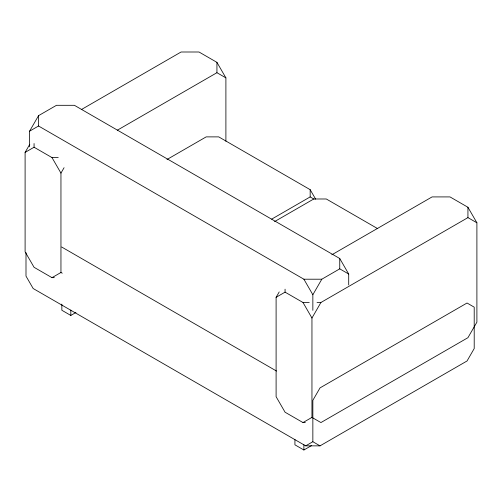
<?xml version="1.0" encoding="UTF-8"?>
<svg xmlns="http://www.w3.org/2000/svg" width="502" height="502" viewBox="0 0 502 502"><rect width="100%" height="100%" fill="white"/><g stroke="black" fill="none" stroke-linecap="round" stroke-linejoin="round"><path stroke-width="0.75" d="M225.9 141.257L225.9 77.879L216.933 72.702L216.933 62.355L199.005 52.001L181.078 52.001L81.487 109.499M305.329 422.565L302.995 422.565L285.067 412.217L276.1 396.693L276.1 297.322L285.067 292.145L285.067 289.183M29.58 146.785L29.58 131.185L38.547 115.661L56.475 105.307L74.403 105.307L339.747 258.505L348.708 274.029L348.708 284.948M54.329 277.656L51.995 277.656L34.067 267.302L25.1 251.778L25.1 152.407L29.775 144.306M51.995 277.656L60.955 272.479L60.955 173.108L64.074 167.706M276.1 297.322L279.219 291.919M312.853 310.33L312.853 294.73L321.82 279.206L339.747 268.852L348.708 274.029M311.955 318.023L320.922 302.493L467.933 217.617L476.9 222.794L476.9 322.165L467.933 337.689L320.922 422.565L311.955 417.394L311.955 318.023L302.995 302.493L285.067 292.145M29.58 131.185L38.547 126.008L38.547 115.661M25.1 152.407L34.067 147.23L34.067 143.534M117.342 130.2L216.933 72.702M167.003 159.498L206.178 136.883L218.728 136.883L310.167 189.668L315.658 199.181M61.853 304.124L61.853 310.261L70.82 315.438L75.94 312.476M271.67 219.142L310.167 196.916L313.932 199.087M274.575 221.602L313.75 198.987L326.3 198.987L377.774 228.705M331.809 254.803L432.078 196.916L450.005 196.916L467.933 207.263L476.9 222.794M302.995 422.565L311.955 417.394M305.68 445.858L312.853 441.716L312.853 400.314L320.025 387.889L467.042 303.013L474.208 307.155L474.208 348.557L467.042 360.982L320.025 445.858L305.68 445.858L33.17 288.524L25.997 276.1L25.997 252.663M294.925 439.457L294.925 444.822L303.892 449.999L311.573 445.563M34.067 147.23L51.995 157.584L58.232 157.584M38.547 126.008L303.892 279.206L321.82 279.206M302.995 302.493L309.232 302.493M317.026 302.493L320.922 302.493M61.639 246.997L276.533 371.06M60.955 272.479L62.235 273.22M312.853 441.716L320.025 445.858M216.933 62.355L225.9 77.879M303.892 279.206L312.853 294.73M51.995 157.584L60.955 173.108M467.933 207.263L467.933 217.617M339.747 258.505L339.747 268.852M310.167 189.668L310.167 196.916M303.892 444.634L303.892 449.999M70.82 310.067L70.82 315.438"/></g></svg>
